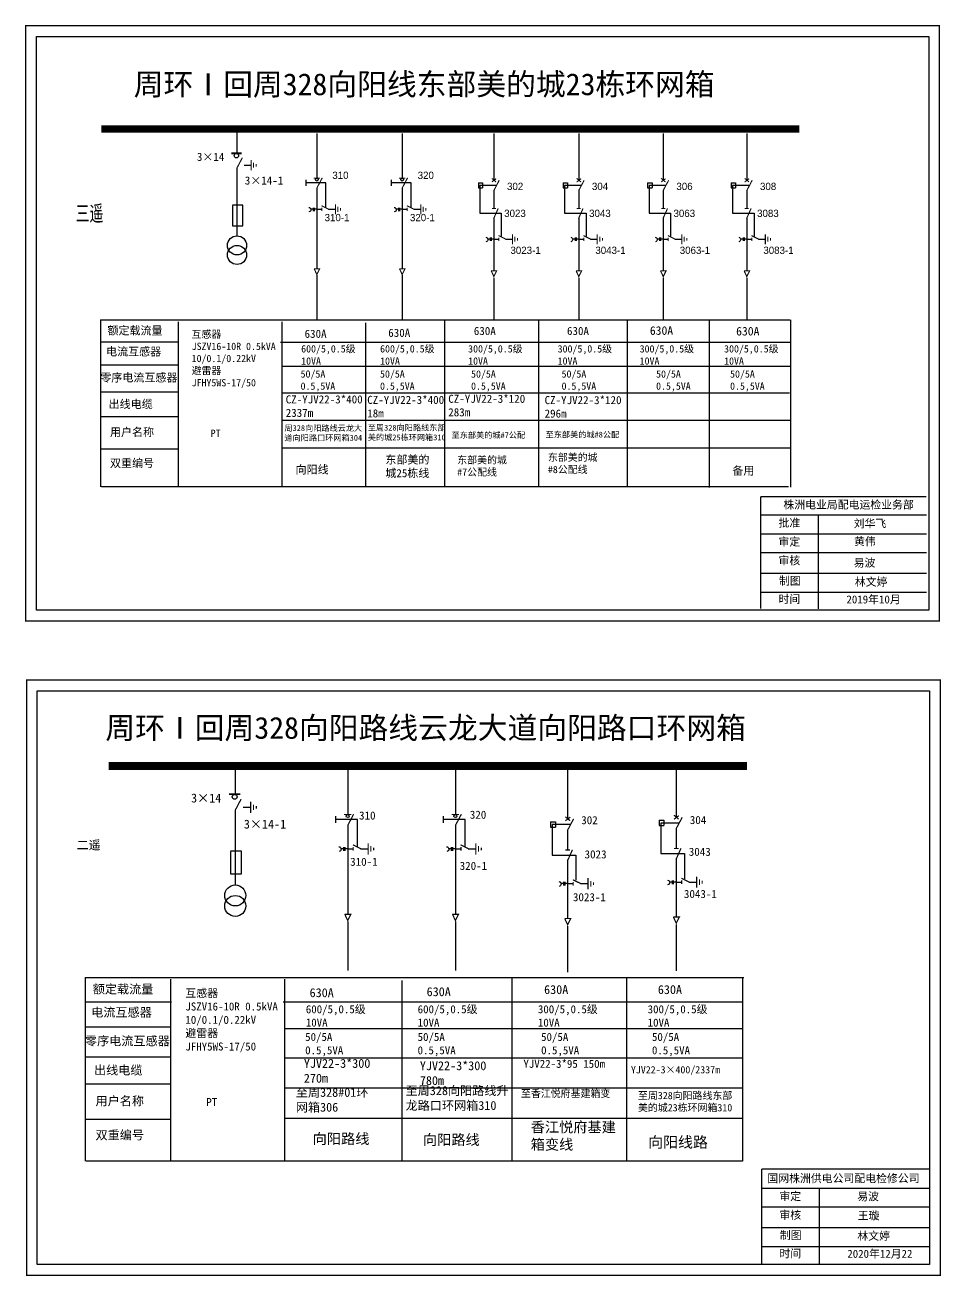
# Model space of a CAD drawing. Extents: x -187 to 352, y -252 to 97.
# Drawn here: x -186.8 to -61, y -75.1 to 96.6 of the extents above; entities that cross this region are included whole.
import ezdxf

# ---------------------------------------------------------------- set-up
doc = ezdxf.new("R2010")
doc.units = 0
doc.header["$LTSCALE"] = 0.774411
doc.linetypes.add('ACAD_ISO02W100', pattern=[15, 12, -3])
doc.linetypes.add('CENTER', pattern=[50.8, 31.75, -6.35, 6.35, -6.35])
doc.layers.get('0').update_dxf_attribs({"linetype": 'CONTINUOUS'})
doc.layers.add('2', color=7, linetype='CONTINUOUS')
doc.layers.add('3', color=7, linetype='CONTINUOUS')
doc.styles.add('hztxt_txtstyle_0.00_0_0', font='simkai.ttf')
doc.styles.add('hztxt_txtstyle_1.80_0_0', font='', dxfattribs={"height": 1.8, "bigfont": 'hztxt.shx'})
doc.styles.add('hztxt_txtstyle_2.70_0_0', font='simkai.ttf', dxfattribs={"height": 2.7})
doc.styles.add('KaiTi_txtstyle_1.10_0_0', font='simkai.ttf', dxfattribs={"height": 1.09832})
doc.styles.get("Standard").update_dxf_attribs({"font": '', "height": 2.5})
doc.styles.add('字体', font='', dxfattribs={"height": 2.5})
doc.styles.add('宋体', font='', dxfattribs={"width": 0.65})
doc.styles.get('hztxt_txtstyle_1.80_0_0').set_extended_font_data('hztxt')
doc.styles.get('Standard').set_extended_font_data('SimSun')
doc.styles.get('字体').set_extended_font_data('SimSun')
doc.styles.get('宋体').set_extended_font_data('SimSun')

# ---------------------------------------------------------------- blocks, each defined once
blk = doc.blocks.new('JD')
for points in [[(-2, 0.2), (-2, -0.2), (2, 0.2), (2, -0.2)], [(1, -1.2), (1, -0.8), (-1, -1.2), (-1, -0.8)], [(-0.5, -1.8), (-0.5, -2.2), (0.5, -1.8), (0.5, -2.2)]]:
    blk.add_trace(points)

msp = doc.modelspace()

# ---------------------------------------------------------------- linework, layer by layer
at = {"color": 0}
for p, q in [((-157.72, 82.34), (-157.72, 79.05)), ((-146.73, 81.74), (-146.73, 75.62)), ((-135.01, 81.74), (-135.01, 75.62)), ((-122.42, 81.7), (-122.42, 75.29)), ((-110.77, 81.7), (-110.77, 75.29)), ((-99.17, 81.7), (-99.17, 75.29)), ((-87.69, 81.7), (-87.69, 75.29)), ((-156.72, 77.38), (-155.78, 77.38)), ((-157.7, 77.01), (-157.7, 67.69)), ((-146.73, 74.26), (-146.73, 63.16)), ((-135.01, 74.26), (-135.01, 63.16)), ((-124.55, 74.94), (-123.96, 74.94)), ((-124.55, 74.94), (-124.55, 74.27)), ((-124.55, 74.27), (-123.96, 74.27)), ((-123.96, 74.94), (-123.96, 74.27)), ((-122.42, 73.92), (-122.42, 71.45)), ((-112.9, 74.94), (-112.3, 74.94)), ((-112.9, 74.94), (-112.9, 74.27)), ((-112.9, 74.27), (-112.3, 74.27)), ((-112.3, 74.94), (-112.3, 74.27)), ((-110.77, 73.92), (-110.77, 71.45)), ((-101.3, 74.94), (-100.7, 74.94)), ((-101.3, 74.94), (-101.3, 74.27)), ((-101.3, 74.27), (-100.7, 74.27)), ((-100.7, 74.94), (-100.7, 74.27)), ((-99.17, 73.92), (-99.17, 71.45)), ((-89.82, 74.94), (-89.22, 74.94)), ((-89.82, 74.94), (-89.82, 74.27)), ((-89.82, 74.27), (-89.22, 74.27)), ((-89.22, 74.94), (-89.22, 74.27)), ((-87.69, 73.92), (-87.69, 71.45)), ((-146.73, 71.31), (-146.04, 71.31)), ((-145.14, 71.33), (-144.2, 71.33)), ((-135.01, 71.31), (-134.32, 71.31)), ((-133.42, 71.33), (-132.48, 71.33)), ((-122.42, 70.21), (-122.42, 62.9)), ((-110.77, 70.21), (-110.77, 62.9)), ((-99.17, 70.21), (-99.17, 62.9)), ((-87.69, 70.21), (-87.69, 62.9)), ((-122.42, 67.21), (-121.73, 67.21)), ((-120.83, 67.23), (-119.89, 67.23)), ((-110.77, 67.21), (-110.07, 67.21)), ((-109.17, 67.23), (-108.23, 67.23)), ((-99.17, 67.21), (-98.48, 67.21)), ((-97.57, 67.23), (-96.63, 67.23)), ((-87.69, 67.21), (-87, 67.21)), ((-86.1, 67.23), (-85.16, 67.23)), ((-165.66, 53.06), (-176.36, 53.06)), ((-165.7, 49.91), (-176.4, 49.91)), ((-165.7, 46.2), (-176.4, 46.2)), ((-165.74, 42.81), (-176.44, 42.81)), ((-165.7, 38.4), (-176.4, 38.4)), ((-142.49, -5.01), (-142.49, -11.73)), ((-127.7, -5.01), (-127.7, -11.73)), ((-97.38, -5.11), (-97.38, -12.16)), ((-157.96, -5.29), (-157.96, -8.91)), ((-112.29, -5.31), (-112.29, -12.37)), ((-157.94, -11.15), (-157.94, -21.41)), ((-156.86, -10.74), (-155.83, -10.74)), ((-142.49, -13.23), (-142.49, -25.44)), ((-127.7, -13.23), (-127.7, -25.44)), ((-114.63, -12.75), (-113.97, -12.75)), ((-114.63, -12.75), (-114.63, -13.48)), ((-114.63, -13.48), (-113.97, -13.48)), ((-113.97, -12.75), (-113.97, -13.48)), ((-99.72, -12.55), (-99.06, -12.55)), ((-99.72, -12.55), (-99.72, -13.28)), ((-99.72, -13.28), (-99.06, -13.28)), ((-99.06, -12.55), (-99.06, -13.28)), ((-97.38, -13.66), (-97.38, -16.38)), ((-112.29, -13.87), (-112.29, -16.59)), ((-142.49, -16.47), (-141.73, -16.47)), ((-140.74, -16.45), (-139.7, -16.45)), ((-127.7, -16.47), (-126.94, -16.47)), ((-125.95, -16.45), (-124.92, -16.45)), ((-112.29, -17.95), (-112.29, -25.99)), ((-97.38, -17.75), (-97.38, -25.78)), ((-112.29, -21.25), (-111.53, -21.25)), ((-110.54, -21.23), (-109.5, -21.23)), ((-97.38, -21.05), (-96.62, -21.05)), ((-95.62, -21.03), (-94.59, -21.03)), ((-166.69, -37.5), (-178.47, -37.5)), ((-166.74, -40.96), (-178.51, -40.96)), ((-166.74, -45.05), (-178.51, -45.05)), ((-166.78, -48.78), (-178.56, -48.78)), ((-166.74, -53.63), (-178.51, -53.63))]:
    msp.add_line(p, q, dxfattribs=at)
at = {"color": 0, "linetype": 'ACAD_ISO02W100'}
for p, q in [((-122.12, 74.59), (-124.36, 74.59)), ((-124.36, 74.59), (-124.36, 70.78)), ((-110.47, 74.59), (-112.71, 74.59)), ((-112.71, 74.59), (-112.71, 70.78)), ((-98.87, 74.59), (-101.11, 74.59)), ((-101.11, 74.59), (-101.11, 70.78)), ((-87.39, 74.59), (-89.63, 74.59)), ((-89.63, 74.59), (-89.63, 70.78)), ((-124.36, 70.78), (-121.41, 70.78)), ((-121.41, 70.78), (-121.41, 67.64)), ((-112.71, 70.78), (-109.75, 70.78)), ((-109.75, 70.78), (-109.75, 67.64)), ((-101.11, 70.78), (-98.15, 70.78)), ((-98.15, 70.78), (-98.15, 67.64)), ((-89.63, 70.78), (-86.68, 70.78)), ((-86.68, 70.78), (-86.68, 67.64)), ((-111.96, -13.14), (-114.42, -13.14)), ((-114.42, -13.14), (-114.42, -17.33)), ((-97.05, -12.93), (-99.51, -12.93)), ((-99.51, -12.93), (-99.51, -17.12)), ((-99.51, -17.12), (-96.26, -17.12)), ((-96.26, -17.12), (-96.26, -20.57)), ((-114.42, -17.33), (-111.17, -17.33)), ((-111.17, -17.33), (-111.17, -20.78))]:
    msp.add_line(p, q, dxfattribs=at)
at = {"color": 0, "linetype": 'CENTER'}
for p, q in [((-146.73, 62.26), (-146.73, 56.13)), ((-135.01, 62.26), (-135.01, 56.13)), ((-122.42, 61.92), (-122.42, 56.16)), ((-110.76, 61.92), (-110.76, 56.16)), ((-99.16, 61.92), (-99.16, 56.16)), ((-87.69, 61.92), (-87.69, 56.16)), ((-142.49, -26.43), (-142.49, -33.18)), ((-127.7, -26.43), (-127.7, -33.18)), ((-112.29, -27.07), (-112.29, -33.41)), ((-97.37, -26.86), (-97.37, -33.2))]:
    msp.add_line(p, q, dxfattribs=at)
at = {"color": 0, "linetype": 'Continuous'}
for p, q in [((-176.42, 56.14), (-81.76, 56.14)), ((-176.38, 33.2), (-176.38, 56.14)), ((-165.75, 55.89), (-165.75, 33.2)), ((-151.54, 55.89), (-151.54, 33.2)), ((-140.03, 55.74), (-140.03, 33.21)), ((-129.2, 56.1), (-129.2, 33.2)), ((-116.31, 56.1), (-116.31, 33.2)), ((-104.11, 56.08), (-104.11, 33.19)), ((-92.84, 56), (-92.84, 33.11)), ((-81.7, 56.12), (-81.7, 33.18)), ((-151.72, 53.08), (-81.73, 53.08)), ((-151.54, 49.78), (-81.7, 49.78)), ((-151.54, 46.1), (-81.82, 46.1)), ((-151.54, 42.37), (-81.63, 42.37)), ((-151.54, 38.57), (-81.73, 38.57)), ((-81.97, 33.2), (-176.31, 33.2)), ((-85.77, 29.39), (-63.02, 29.39)), ((-77.87, 29.39), (-77.87, 16.46)), ((-85.77, 26.79), (-63.02, 26.79)), ((-85.77, 24.2), (-63.02, 24.2)), ((-85.77, 21.38), (-63.02, 21.38)), ((-85.77, 18.78), (-63.02, 18.78)), ((-178.54, -34.11), (-88.1, -34.11)), ((-178.49, -59.35), (-178.49, -34.11)), ((-119.95, -34.16), (-119.95, -59.34)), ((-104.22, -34.16), (-104.22, -59.34)), ((-88.27, -34.18), (-88.27, -59.36)), ((-166.8, -34.38), (-166.8, -59.34)), ((-151.17, -34.38), (-151.17, -59.34)), ((-135.06, -34.55), (-135.06, -59.33)), ((-151.36, -37.48), (-88.27, -37.48)), ((-151.17, -41.11), (-88.27, -41.11)), ((-151.17, -45.16), (-88.27, -45.16)), ((-151.17, -49.26), (-88.27, -49.26)), ((-151.17, -53.43), (-88.27, -53.43)), ((-88.27, -59.35), (-178.41, -59.35)), ((-85.65, -63.03), (-62.58, -63.03)), ((-77.75, -63.04), (-77.75, -73.53)), ((-85.65, -65.62), (-62.58, -65.62)), ((-85.65, -68.45), (-62.58, -68.45)), ((-85.65, -71.04), (-62.58, -71.04))]:
    msp.add_line(p, q, dxfattribs=at)
at = {"color": 0, "linetype": 'Continuous', "const_width": 0.182}
for points in [[(-186.71, 96.52), (-61.23, 96.52), (-61.23, 14.82), (-186.71, 14.82)], [(-186.59, 6.69), (-61.11, 6.69), (-61.11, -75.01), (-186.59, -75.01)]]:
    msp.add_lwpolyline(points, close=True, dxfattribs=at)
at = {"color": 0, "linetype": 'Continuous'}
for points in [[(-185.23, 95.04), (-62.7, 95.04), (-62.7, 16.29), (-185.23, 16.29)], [(-185.12, 5.22), (-62.58, 5.22), (-62.58, -73.53), (-185.12, -73.53)]]:
    msp.add_lwpolyline(points, close=True, dxfattribs=at)
at = {"color": 0}
for points, const_width in [([(-176.31, 82.34), (-80.46, 82.34)], 0.998), ([(-158.47, 79), (-157.06, 79)], 0.238), ([(-157.7, 76.98), (-156.95, 78.4)], 0.15), ([(-147.17, 75.6), (-146.29, 75.6)], 0.15), ([(-146.73, 74.22), (-145.98, 75.64)], 0.15), ([(-135.45, 75.6), (-134.57, 75.6)], 0.15), ([(-135.01, 74.22), (-134.26, 75.64)], 0.15), ([(-122.7, 75.56), (-122.12, 75.07)], 0.15), ([(-122.71, 75.06), (-122.1, 75.52)], 0.15), ([(-111.05, 75.06), (-110.44, 75.52)], 0.15), ([(-111.05, 75.56), (-110.46, 75.07)], 0.15), ([(-99.45, 75.06), (-98.84, 75.52)], 0.15), ([(-99.45, 75.56), (-98.86, 75.07)], 0.15), ([(-87.97, 75.56), (-87.38, 75.07)], 0.15), ([(-87.98, 75.06), (-87.37, 75.52)], 0.15), ([(-122.42, 73.88), (-121.68, 75.3)], 0.15), ([(-110.77, 73.88), (-110.02, 75.3)], 0.15), ([(-99.17, 73.88), (-98.42, 75.3)], 0.15), ([(-87.69, 73.88), (-86.94, 75.3)], 0.15), ([(-146.08, 71.81), (-145.08, 71.31)], 0.15), ([(-146.04, 71.54), (-146.04, 71.08)], 0.15), ([(-134.36, 71.81), (-133.36, 71.31)], 0.15), ([(-134.32, 71.54), (-134.32, 71.08)], 0.15), ([(-122.69, 71.41), (-122.14, 71.41)], 0.15), ([(-122.45, 70.03), (-121.82, 71.44)], 0.15), ([(-111.03, 71.41), (-110.48, 71.41)], 0.15), ([(-110.8, 70.03), (-110.17, 71.44)], 0.15), ([(-99.44, 71.41), (-98.88, 71.41)], 0.15), ([(-99.2, 70.03), (-98.57, 71.44)], 0.15), ([(-87.96, 71.41), (-87.41, 71.41)], 0.15), ([(-87.72, 70.03), (-87.09, 71.44)], 0.15), ([(-121.77, 67.71), (-120.77, 67.21)], 0.15), ([(-121.73, 67.44), (-121.73, 66.98)], 0.15), ([(-110.11, 67.71), (-109.11, 67.21)], 0.15), ([(-110.07, 67.44), (-110.07, 66.98)], 0.15), ([(-98.52, 67.71), (-97.52, 67.21)], 0.15), ([(-98.48, 67.44), (-98.48, 66.98)], 0.15), ([(-87.04, 67.71), (-86.04, 67.21)], 0.15), ([(-87, 67.44), (-87, 66.98)], 0.15), ([(-147.1, 63.14), (-146.34, 63.14), (-146.73, 62.37), (-147.09, 63.15)], 0.15), ([(-135.38, 63.14), (-134.62, 63.14), (-135.01, 62.37), (-135.37, 63.15)], 0.15), ([(-122.79, 62.86), (-122.03, 62.86), (-122.42, 62.09), (-122.78, 62.87)], 0.15), ([(-111.13, 62.86), (-110.37, 62.86), (-110.76, 62.09), (-111.12, 62.87)], 0.15), ([(-99.54, 62.86), (-98.77, 62.86), (-99.16, 62.09), (-99.53, 62.87)], 0.15), ([(-88.06, 62.86), (-87.3, 62.86), (-87.69, 62.09), (-88.05, 62.87)], 0.15), ([(-175.33, -5.09), (-87.66, -5.09)], 1.1), ([(-158.79, -8.96), (-157.24, -8.96)], 0.261), ([(-157.94, -11.19), (-157.12, -9.63)], 0.165), ([(-142.98, -11.75), (-142.01, -11.75)], 0.165), ([(-142.49, -13.27), (-141.67, -11.71)], 0.165), ([(-128.19, -11.75), (-127.22, -11.75)], 0.165), ([(-127.7, -13.27), (-126.88, -11.71)], 0.165), ([(-112.6, -12.07), (-111.95, -12.61)], 0.165), ([(-97.68, -11.86), (-97.04, -12.4)], 0.165), ([(-97.69, -12.41), (-97.02, -11.91)], 0.165), ([(-112.6, -12.62), (-111.93, -12.12)], 0.165), ([(-112.29, -13.91), (-111.47, -12.35)], 0.165), ([(-97.38, -13.7), (-96.55, -12.14)], 0.165), ([(-141.77, -15.92), (-140.68, -16.47)], 0.165), ([(-141.73, -16.22), (-141.73, -16.72)], 0.165), ([(-126.99, -15.92), (-125.89, -16.47)], 0.165), ([(-126.94, -16.22), (-126.94, -16.72)], 0.165), ([(-112.59, -16.64), (-111.98, -16.64)], 0.165), ([(-112.32, -18.16), (-111.63, -16.6)], 0.165), ([(-97.67, -16.43), (-97.06, -16.43)], 0.165), ([(-97.41, -17.95), (-96.72, -16.39)], 0.165), ([(-96.66, -20.5), (-95.56, -21.05)], 0.165), ([(-111.57, -20.71), (-110.47, -21.25)], 0.165), ([(-111.53, -21), (-111.53, -21.51)], 0.165), ([(-96.62, -20.79), (-96.62, -21.3)], 0.165), ([(-142.9, -25.46), (-142.06, -25.46), (-142.49, -26.31), (-142.89, -25.45)], 0.165), ([(-128.11, -25.46), (-127.27, -25.46), (-127.7, -26.31), (-128.1, -25.45)], 0.165), ([(-97.78, -25.83), (-96.94, -25.83), (-97.37, -26.68), (-97.77, -25.82)], 0.165), ([(-112.7, -26.04), (-111.86, -26.04), (-112.29, -26.89), (-112.69, -26.03)], 0.165)]:
    msp.add_lwpolyline(points, dxfattribs=dict(at, const_width=const_width))
for points in [[(-148.24, 75.38), (-148.24, 74.54)], [(-136.52, 75.38), (-136.52, 74.54)], [(-158.29, 71.85), (-158.29, 69.05), (-156.91, 69.05), (-156.91, 71.88), (-158.29, 71.88)], [(-147.23, 71.32), (-147.55, 71.32)], [(-147.23, 71.53), (-147.23, 71.08)], [(-147.09, 71.53), (-147.09, 71.08)], [(-146.73, 71.32), (-147.09, 71.32)], [(-135.52, 71.32), (-135.83, 71.32)], [(-135.52, 71.53), (-135.52, 71.08)], [(-135.38, 71.53), (-135.38, 71.08)], [(-135.01, 71.32), (-135.38, 71.32)], [(-122.93, 67.22), (-123.24, 67.22)], [(-122.93, 67.43), (-122.93, 66.97)], [(-122.79, 67.43), (-122.79, 66.97)], [(-122.43, 67.22), (-122.79, 67.22)], [(-111.27, 67.22), (-111.58, 67.22)], [(-111.27, 67.43), (-111.27, 66.97)], [(-111.13, 67.43), (-111.13, 66.97)], [(-110.77, 67.22), (-111.13, 67.22)], [(-99.67, 67.22), (-99.99, 67.22)], [(-99.67, 67.43), (-99.67, 66.97)], [(-99.53, 67.43), (-99.53, 66.97)], [(-99.17, 67.22), (-99.53, 67.22)], [(-88.19, 67.22), (-88.51, 67.22)], [(-88.19, 67.43), (-88.19, 66.97)], [(-88.05, 67.43), (-88.05, 66.97)], [(-87.69, 67.22), (-88.05, 67.22)], [(-144.15, -12), (-144.15, -12.92)], [(-129.37, -12), (-129.37, -12.92)], [(-158.59, -16.83), (-158.59, -19.91), (-157.07, -19.91), (-157.07, -16.8), (-158.59, -16.8)], [(-143.05, -16.46), (-143.39, -16.46)], [(-143.05, -16.23), (-143.05, -16.73)], [(-142.89, -16.23), (-142.89, -16.73)], [(-142.49, -16.46), (-142.89, -16.46)], [(-128.26, -16.46), (-128.6, -16.46)], [(-128.26, -16.23), (-128.26, -16.73)], [(-128.1, -16.23), (-128.1, -16.73)], [(-127.71, -16.46), (-128.1, -16.46)], [(-112.84, -21.25), (-113.19, -21.25)], [(-112.84, -21.02), (-112.84, -21.52)], [(-112.69, -21.02), (-112.69, -21.52)], [(-112.29, -21.25), (-112.69, -21.25)], [(-97.93, -21.04), (-98.28, -21.04)], [(-97.93, -20.81), (-97.93, -21.31)], [(-97.78, -20.81), (-97.78, -21.31)], [(-97.38, -21.04), (-97.78, -21.04)]]:
    msp.add_lwpolyline(points, dxfattribs=at)
at = {"color": 0, "linetype": 'ACAD_ISO02W100'}
for points in [[(-145.5, 71.55), (-145.5, 74.96), (-148.24, 74.96)], [(-133.78, 71.55), (-133.78, 74.96), (-136.52, 74.96)], [(-141.14, -16.21), (-141.14, -12.46), (-144.15, -12.46)], [(-126.35, -16.21), (-126.35, -12.46), (-129.37, -12.46)]]:
    msp.add_lwpolyline(points, dxfattribs=at)
at = {"color": 0}
for points in [[(-147.82, 71.58, -0.877934), (-147.81, 70.97)], [(-136.1, 71.58, -0.877934), (-136.09, 70.97)], [(-123.51, 67.47, -0.877934), (-123.5, 66.87)], [(-111.85, 67.47, -0.877934), (-111.84, 66.87)], [(-100.26, 67.47, -0.877934), (-100.24, 66.87)], [(-88.78, 67.47, -0.877934), (-88.77, 66.87)], [(-143.69, -16.18, -0.877934), (-143.68, -16.85)], [(-128.9, -16.18, -0.877934), (-128.89, -16.85)], [(-113.49, -20.96, -0.877934), (-113.47, -21.63)], [(-98.57, -20.76, -0.877934), (-98.56, -21.42)]]:
    msp.add_lwpolyline(points, format="xyb", dxfattribs=at)
at = {"color": 0, "linetype": 'Continuous', "const_width": 0.182}
for points in [[(-85.77, 31.87), (-85.78, 16.5)], [(-85.77, 31.87), (-63.02, 31.87)], [(-85.65, -60.43), (-85.65, -73.53)], [(-85.65, -60.43), (-62.58, -60.43)]]:
    msp.add_lwpolyline(points, dxfattribs=at)
at = {"color": 0}
for centre, radius in [((-157.77, 78.67), 0.305), ((-146.73, 75.39), 0.192), ((-135.01, 75.39), 0.192), ((-158.01, -9.33), 0.335), ((-142.49, -11.98), 0.211), ((-127.7, -11.98), 0.211)]:
    msp.add_circle(centre, radius, dxfattribs=at)
at = {"layer": '2', "color": 0}
for centre, radius in [((-157.69, 66.36), 1.31), ((-157.69, 65.05), 1.31), ((-157.93, -22.87), 1.44), ((-157.93, -24.31), 1.44)]:
    msp.add_circle(centre, radius, dxfattribs=at)

# ---------------------------------------------------------------- block references
at = {"color": 0, "rotation": 90}
for p, xscale, yscale, zscale in [((-155.76, 77.36), 0.3494655254594932, 0.3494655254594932, 0.3494655254595134), ((-144.18, 71.31), 0.3494655254594932, 0.3494655254594932, 0.3494655254595134), ((-132.46, 71.31), 0.3494655254594932, 0.3494655254594932, 0.3494655254595134), ((-119.88, 67.2), 0.3494655254594932, 0.3494655254594932, 0.3494655254595134), ((-108.22, 67.2), 0.3494655254594932, 0.3494655254594932, 0.3494655254595134), ((-96.62, 67.2), 0.3494655254594932, 0.3494655254594932, 0.3494655254595134), ((-85.14, 67.2), 0.3494655254594932, 0.3494655254594932, 0.3494655254595134), ((-155.81, -10.77), 0.3844120780053828, 0.3844120780053828, 0.3844120780054647), ((-139.69, -16.48), 0.3844120780053828, 0.3844120780053828, 0.3844120780054647), ((-124.9, -16.48), 0.3844120780053828, 0.3844120780053828, 0.3844120780054647), ((-109.49, -21.26), 0.3844120780053828, 0.3844120780053828, 0.3844120780054647), ((-94.57, -21.05), 0.3844120780053828, 0.3844120780053828, 0.3844120780054647)]:
    msp.add_blockref('JD', p, dxfattribs=dict(at, xscale=xscale, yscale=yscale, zscale=zscale))

# ---------------------------------------------------------------- texts
at = {"color": 0, "linetype": 'Continuous', "style": 'hztxt_txtstyle_2.70_0_0'}
for s, height, p in [('3×14', 1.109, (-163.2, 77.96)), ('3×14-1', 1.109, (-156.62, 74.71)), ('3×14', 1.22, (-164, -10.11)), ('310', 1.109, (-140.93, -12.45)), ('320', 1.109, (-125.72, -12.34)), ('302', 1.109, (-110.42, -13.09)), ('304', 1.109, (-95.51, -13.07)), ('3×14-1', 1.22, (-156.75, -13.69)), ('3023', 1.109, (-109.96, -17.78)), ('3043', 1.109, (-95.65, -17.43)), ('310-1', 1.109, (-142.15, -18.8)), ('320-1', 1.109, (-127.11, -19.36)), ('3043-1', 1.109, (-96.32, -23.22)), ('3023-1', 1.109, (-111.56, -23.66))]:
    msp.add_text(s, height=height, dxfattribs=at).set_placement(p)
at = {"color": 0, "style": 'hztxt_txtstyle_1.80_0_0'}
for s, p in [('310', (-144.6, 75.48)), ('320', (-132.88, 75.48)), ('302', (-120.61, 73.96)), ('304', (-108.95, 73.96)), ('306', (-97.35, 73.96)), ('308', (-85.87, 73.96)), ('310-1', (-145.66, 69.68)), ('320-1', (-133.94, 69.68)), ('3023', (-121, 70.26)), ('3043', (-109.34, 70.26)), ('3063', (-97.75, 70.26)), ('3083', (-86.27, 70.26)), ('3023-1', (-120.14, 65.19)), ('3043-1', (-108.48, 65.19)), ('3063-1', (-96.89, 65.19)), ('3083-1', (-85.41, 65.19))]:
    msp.add_text(s, height=0.998, dxfattribs=at).set_placement(p)
at = {"color": 0, "linetype": 'Continuous', "attachment_point": 1}
for s, insert, char_height, width, style in [('周环Ⅰ回周328向阳线东部美的城23栋环网箱', (-171.87, 89.98), 3, 92.7617, '字体'), ('{\\fSimSun|b0|i0|c134|p2;额定载流量}', (-175.48, 55.23), 1.1094, 17.8852, 'hztxt_txtstyle_2.70_0_0'), ('{\\fSimSun|b0|i0|c134|p2;630A}', (-125.17, 55.17), 1.1094, 17.8852, 'hztxt_txtstyle_2.70_0_0'), ('{\\fSimSun|b0|i0|c134|p2;630A}', (-112.38, 55.17), 1.1094, 17.8852, 'hztxt_txtstyle_2.70_0_0'), ('{\\fSimSun|b0|i0|c134|p2;630A}', (-101, 55.26), 1.1757, 9.454, 'hztxt_txtstyle_0.00_0_0'), ('{\\fSimSun|b0|i0|c134|p2;630A}', (-89.15, 55.17), 1.1757, 9.454, 'hztxt_txtstyle_0.00_0_0'), ('\\A1;{\\fSimSun|b0|i0|c134|p2;互感器\\PJSZV16-10R 0.5kVA\\P10/0.1/0.22kV\\P避雷器\\PJFHY5WS-17/50}', (-163.92, 54.67), 0.9985, 18.4113, 'hztxt_txtstyle_2.70_0_0'), ('{\\fSimSun|b0|i0|c134|p2;630A}', (-148.41, 54.78), 1.1094, 17.8852, 'hztxt_txtstyle_2.70_0_0'), ('{\\fSimSun|b0|i0|c134|p2;630A}', (-136.92, 54.91), 1.1094, 17.8852, 'hztxt_txtstyle_2.70_0_0'), ('{\\fSimSun|b0|i0|c134|p2;电流互感器}', (-175.67, 52.34), 1.1094, 17.8852, 'hztxt_txtstyle_2.70_0_0'), ('\\A1;{\\fSimSun|b0|i0|c134|p2;600/5,0.5级\\P10VA}', (-148.88, 52.66), 0.9985, 18.4113, 'hztxt_txtstyle_2.70_0_0'), ('\\A1;{\\fSimSun|b0|i0|c134|p2;600/5,0.5级\\P10VA}', (-138.04, 52.66), 0.9985, 18.4113, 'hztxt_txtstyle_2.70_0_0'), ('\\A1;{\\fSimSun|b0|i0|c134|p2;300/5,0.5级\\P10VA}', (-125.95, 52.66), 0.9985, 18.4113, 'hztxt_txtstyle_2.70_0_0'), ('\\A1;{\\fSimSun|b0|i0|c134|p2;300/5,0.5级\\P10VA}', (-113.66, 52.66), 0.9985, 18.4113, 'hztxt_txtstyle_2.70_0_0'), ('\\A1;{\\fSimSun|b0|i0|c134|p2;300/5,0.5级\\P10VA}', (-102.4, 52.66), 0.9985, 18.4113, 'hztxt_txtstyle_2.70_0_0'), ('\\A1;{\\fSimSun|b0|i0|c134|p2;300/5,0.5级\\P10VA}', (-90.8, 52.66), 0.9985, 18.4113, 'hztxt_txtstyle_2.70_0_0'), ('{\\fSimSun|b0|i0|c134|p2;零序电流互感器}', (-176.46, 48.77), 1.1094, 17.8852, 'hztxt_txtstyle_2.70_0_0'), ('{\\fSimSun|b0|i0|c134|p2;50/5A\\P0.5,5VA}', (-148.96, 49.21), 0.9985, 17.8852, 'hztxt_txtstyle_2.70_0_0'), ('{\\fSimSun|b0|i0|c134|p2;50/5A\\P0.5,5VA}', (-138.05, 49.21), 0.9985, 17.8852, 'hztxt_txtstyle_2.70_0_0'), ('{\\fSimSun|b0|i0|c134|p2;50/5A\\P0.5,5VA}', (-125.55, 49.21), 0.9985, 17.8852, 'hztxt_txtstyle_2.70_0_0'), ('{\\fSimSun|b0|i0|c134|p2;50/5A\\P0.5,5VA}', (-113.12, 49.21), 0.9985, 17.8852, 'hztxt_txtstyle_2.70_0_0'), ('{\\fSimSun|b0|i0|c134|p2;50/5A\\P0.5,5VA}', (-100.14, 49.21), 0.9985, 17.8852, 'hztxt_txtstyle_2.70_0_0'), ('{\\fSimSun|b0|i0|c134|p2;50/5A\\P0.5,5VA}', (-89.98, 49.21), 0.9985, 17.8852, 'hztxt_txtstyle_2.70_0_0'), ('{\\fSimSun|b0|i0|c134|p2;出线电缆}', (-175.32, 45.13), 1.1094, 17.8852, 'hztxt_txtstyle_2.70_0_0'), ('{\\fSimSun|b0|i0|c134|p2;CZ-YJV22-3*400\\P2337m}', (-151, 45.78), 1.1094, 17.8852, 'hztxt_txtstyle_2.70_0_0'), ('{\\fSimSun|b0|i0|c134|p2;CZ-YJV22-3*400\\P18m}', (-139.81, 45.71), 1.1094, 11.1564, 'hztxt_txtstyle_2.70_0_0'), ('{\\fSimSun|b0|i0|c134|p2;CZ-YJV22-3*120\\P283m}', (-128.68, 45.86), 1.1094, 11.1564, 'hztxt_txtstyle_2.70_0_0'), ('{\\fSimSun|b0|i0|c134|p2;CZ-YJV22-3*120\\P296m}', (-115.45, 45.68), 1.1094, 11.1564, 'hztxt_txtstyle_2.70_0_0'), ('{\\fSimSun|b0|i0|c134|p2;用户名称}', (-175.13, 41.28), 1.1094, 17.8852, 'hztxt_txtstyle_2.70_0_0'), ('{\\fSimSun|b0|i0|c134|p2;周328向阳路线云龙大道向阳路口环网箱304}', (-151.18, 41.68), 0.8, 11.1564, 'hztxt_txtstyle_2.70_0_0'), ('{\\fSimSun|b0|i0|c134|p2;至周328向阳路线东部美的城25栋环网箱310}', (-139.73, 41.74), 0.8, 11.1564, 'hztxt_txtstyle_2.70_0_0'), ('{\\fSimSun|b0|i0|c134|p2;PT}', (-161.31, 41.08), 1.0024, 7.7986, 'hztxt_txtstyle_0.00_0_0'), ('{\\fSimSun|b0|i0|c134|p2;至东部美的城#7公配}', (-128.22, 40.72), 0.8, 11.1564, 'hztxt_txtstyle_2.70_0_0'), ('{\\fSimSun|b0|i0|c134|p2;至东部美的城#8公配}', (-115.31, 40.79), 0.8, 11.1564, 'hztxt_txtstyle_2.70_0_0'), ('{\\fSimSun|b0|i0|c134|p2;东部美的城#8公配线}', (-115, 37.77), 1, 8.146, 'hztxt_txtstyle_2.70_0_0'), ('{\\fSimSun|b0|i0|c134|p2;双重编号}', (-175.13, 37.02), 1.1094, 17.8852, 'hztxt_txtstyle_2.70_0_0'), ('{\\fSimSun|b0|i0|c134|p2;向阳线}', (-149.65, 36.14), 1.1094, 9.6036, 'hztxt_txtstyle_2.70_0_0'), ('{\\fSimSun|b0|i0|c134|p2;东部美的城25栋线}', (-137.32, 37.5), 1.1094, 7.2253, 'hztxt_txtstyle_2.70_0_0'), ('{\\fSimSun|b0|i0|c134|p2;东部美的城#7公配线}', (-127.45, 37.41), 1, 8.146, 'hztxt_txtstyle_2.70_0_0'), ('{\\fSimSun|b0|i0|c134|p2;备用}', (-89.67, 35.99), 1.1094, 17.8852, 'hztxt_txtstyle_2.70_0_0'), ('株洲电业局配电运检业务部', (-82.66, 31.32), 1.0944, 29.9201, '字体'), ('{\\fKaiTi_GB2312|b0|i0|c134|p49;批准}', (-83.33, 28.82), 1.0944, 8.5588, '字体'), ('刘华飞', (-73.01, 28.73), 1.094, 8.5588, '字体'), ('\\f\uffbfﾬￌﾣﾤ_GB2312|b0|i0|c134|p49;审定', (-83.33, 26.23), 1.0944, 8.5588, '字体'), ('黄伟', (-72.96, 26.29), 1.094, 8.5588, '字体'), ('\\f\uffbfﾬￌﾣﾤ_GB2312|b0|i0|c134|p49;审核', (-83.33, 23.65), 1.0944, 8.5588, '字体'), ('易波', (-73.01, 23.35), 1.094, 8.5588, '字体'), ('\\f\uffbfﾬￌﾣﾤ_GB2312|b0|i0|c134|p49;制图', (-83.27, 20.87), 1.0944, 8.5588, '字体'), ('林文婷', (-72.85, 20.72), 1.094, 8.5588, '字体'), ('\\f\uffbfﾬￌﾣﾤ_GB2312|b0|i0|c134|p49;时间', (-83.33, 18.36), 1.0944, 8.5588, '字体'), ('2019年10月', (-74, 18.31), 1.094, 16.0081, '字体'), ('周环Ⅰ回周328向阳路线云龙大道向阳路口环网箱', (-175.77, 1.64), 3, 94.5421, '字体'), ('{\\fSimSun|b0|i0|c134|p2;二遥}', (-179.73, -15.33), 1.2204, 19.6738, 'hztxt_txtstyle_2.70_0_0'), ('{\\fSimSun|b0|i0|c134|p2;额定载流量}', (-177.5, -35.11), 1.2204, 19.6738, 'hztxt_txtstyle_2.70_0_0'), ('\\A1;{\\fSimSun|b0|i0|c134|p2;互感器\\PJSZV16-10R 0.5kVA\\P10/0.1/0.22kV\\P避雷器\\PJFHY5WS-17/50}', (-164.78, -35.73), 1.0983, 20.2524, 'hztxt_txtstyle_2.70_0_0'), ('{\\fSimSun|b0|i0|c134|p2;630A}', (-147.72, -35.61), 1.2204, 19.6738, 'hztxt_txtstyle_2.70_0_0'), ('{\\fSimSun|b0|i0|c134|p2;630A}', (-131.65, -35.47), 1.2204, 19.6738, 'hztxt_txtstyle_2.70_0_0'), ('{\\fSimSun|b0|i0|c134|p2;630A}', (-115.52, -35.18), 1.2204, 19.6738, 'hztxt_txtstyle_2.70_0_0'), ('{\\fSimSun|b0|i0|c134|p2;630A}', (-99.9, -35.18), 1.2204, 19.6738, 'hztxt_txtstyle_2.70_0_0'), ('\\A1;{\\fSimSun|b0|i0|c134|p2;600/5,0.5级\\P10VA}', (-148.24, -37.94), 1.0983, 20.2524, 'hztxt_txtstyle_2.70_0_0'), ('\\A1;{\\fSimSun|b0|i0|c134|p2;600/5,0.5级\\P10VA}', (-132.88, -37.94), 1.0983, 20.2524, 'hztxt_txtstyle_2.70_0_0'), ('\\A1;{\\fSimSun|b0|i0|c134|p2;300/5,0.5级\\P10VA}', (-116.37, -37.94), 1.0983, 20.2524, 'hztxt_txtstyle_2.70_0_0'), ('\\A1;{\\fSimSun|b0|i0|c134|p2;300/5,0.5级\\P10VA}', (-101.3, -37.94), 1.0983, 20.2524, 'hztxt_txtstyle_2.70_0_0'), ('{\\fSimSun|b0|i0|c134|p2;电流互感器}', (-177.71, -38.29), 1.2204, 19.6738, 'hztxt_txtstyle_2.70_0_0'), ('{\\fSimSun|b0|i0|c134|p2;零序电流互感器}', (-178.57, -42.22), 1.2204, 19.6738, 'hztxt_txtstyle_2.70_0_0'), ('{\\fSimSun|b0|i0|c134|p2;50/5A\\P0.5,5VA}', (-148.33, -41.74), 1.0983, 19.6738, 'hztxt_txtstyle_2.70_0_0'), ('{\\fSimSun|b0|i0|c134|p2;50/5A\\P0.5,5VA}', (-132.89, -41.74), 1.0983, 19.6738, 'hztxt_txtstyle_2.70_0_0'), ('{\\fSimSun|b0|i0|c134|p2;50/5A\\P0.5,5VA}', (-115.93, -41.74), 1.0983, 19.6738, 'hztxt_txtstyle_2.70_0_0'), ('{\\fSimSun|b0|i0|c134|p2;50/5A\\P0.5,5VA}', (-100.71, -41.74), 1.0983, 19.6738, 'hztxt_txtstyle_2.70_0_0'), ('{\\fSimSun|b0|i0|c134|p2;出线电缆}', (-177.33, -46.23), 1.2204, 19.6738, 'hztxt_txtstyle_2.70_0_0'), ('YJV22-3*300\\P270m', (-148.51, -45.31), 1.2204, 19.6738, 'hztxt_txtstyle_2.70_0_0'), ('YJV22-3*300\\P780m', (-132.58, -45.63), 1.2204, 19.6738, 'hztxt_txtstyle_2.70_0_0'), ('{\\fSimSun|b0|i0|c134|p2;至周328#01环网箱306}', (-149.61, -49.29), 1.2204, 10.5639, 'hztxt_txtstyle_2.70_0_0'), ('{\\fSimSun|b0|i0|c134|p2;至周328向阳路线升龙路口环网箱310}', (-134.54, -49.05), 1.2204, 15.3442, 'hztxt_txtstyle_2.70_0_0'), ('{\\fSimSun|b0|i0|c134|p2;用户名称}', (-177.12, -50.46), 1.2204, 19.6738, 'hztxt_txtstyle_2.70_0_0'), ('{\\fSimSun|b0|i0|c134|p2;PT}', (-161.91, -50.68), 1.1026, 8.5785, 'hztxt_txtstyle_0.00_0_0'), ('{\\fSimSun|b0|i0|c134|p2;双重编号}', (-177.12, -55.14), 1.2204, 19.6738, 'hztxt_txtstyle_2.70_0_0'), ('国网株洲供电公司配电检修公司', (-84.86, -61.15), 1.0944, 29.9201, '字体'), ('\\f\uffbfﾬￌﾣﾤ_GB2312|b0|i0|c134|p49;审定', (-83.21, -63.6), 1.0944, 8.5588, '字体'), ('易波', (-72.52, -63.63), 1.094, 8.5588, '字体'), ('\\f\uffbfﾬￌﾣﾤ_GB2312|b0|i0|c134|p49;审核', (-83.21, -66.18), 1.0944, 8.5588, '字体'), ('王璇', (-72.45, -66.25), 1.094, 8.5588, '字体'), ('\\f\uffbfﾬￌﾣﾤ_GB2312|b0|i0|c134|p49;制图', (-83.15, -68.96), 1.0944, 8.5588, '字体'), ('林文婷', (-72.5, -69.06), 1.094, 8.5588, '字体'), ('\\f\uffbfﾬￌﾣﾤ_GB2312|b0|i0|c134|p49;时间', (-83.21, -71.47), 1.0944, 8.5588, '字体'), ('2020年12月22', (-73.88, -71.51), 1.094, 16.0081, '字体')]:
    msp.add_mtext(s, dxfattribs=dict(at, insert=insert, char_height=char_height, width=width, style=style))
at = {"color": 7, "linetype": 'Continuous', "width": 19.6738, "attachment_point": 1, "style": 'KaiTi_txtstyle_1.10_0_0'}
for s, insert, char_height in [('YJV22-3*95 150m', (-118.36, -45.43), 1.0983), ('至香江悦府基建箱变', (-118.7, -49.55), 1)]:
    msp.add_mtext(s, dxfattribs=dict(at, insert=insert, char_height=char_height))
at = {"linetype": 'Continuous', "width": 13.6735, "attachment_point": 1, "style": '字体'}
for s, insert, char_height in [('YJV22-3×400/2337m', (-103.6, -46.29), 1), ('至周328向阳路线东部美的城23栋环网箱310', (-102.63, -49.83), 1), ('向阳线路', (-101.22, -55.98), 1.5)]:
    msp.add_mtext(s, dxfattribs=dict(at, insert=insert, char_height=char_height))
at = {"color": 0, "char_height": 1.43, "attachment_point": 1}
for s, insert, width in [('{\\fKaiTi|b0|i0|c134|p49;\\C7;香江悦府基建箱变线}', (-117.36, -53.95), 12.5761), ('向阳路线', (-147.3, -55.55), 17.776), ('向阳路线', (-132.16, -55.68), 17.776)]:
    msp.add_mtext(s, dxfattribs=dict(at, insert=insert, width=width))
at = {"layer": '3', "color": 0, "style": '宋体', "width": 0.65}
msp.add_text('三遥', height=2.143, dxfattribs=at).set_placement((-179.85, 69.69, -0.03))

doc.saveas('drawing.dxf')
